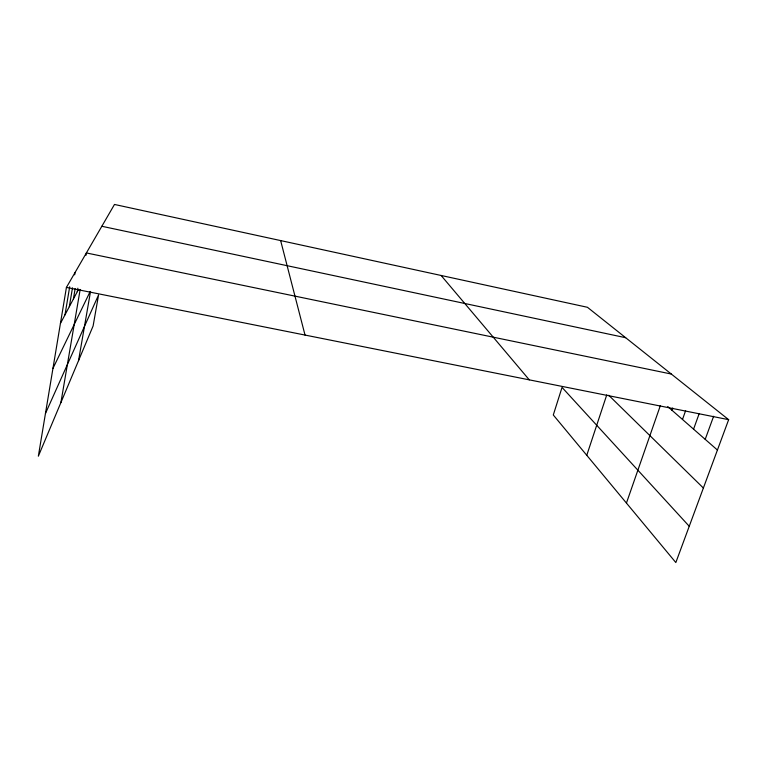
<?xml version="1.0" encoding="UTF-8"?>
<svg xmlns="http://www.w3.org/2000/svg" width="767" height="767" viewBox="0 0 767 767"><rect width="100%" height="100%" fill="white"/><g stroke="black" fill="none" stroke-linecap="round" stroke-linejoin="round"><path stroke-width="1.15" d="M689.236 526.267L562.038 387.402L553.295 414.985L675.832 562.547L728.65 419.674L587.445 307.289L114.484 204.453L66.422 287.404L38.35 456.192L93.104 325.994L98.569 294.931L45.445 413.528M64.994 314.844L69.692 286.753M69.318 306.704L72.491 287.817M74.667 274.835L75.07 272.477M73.411 298.996L75.156 288.632M77.285 291.681L77.879 288.191M60.9 402.57L80.171 289.456M85.981 255.296L86.383 252.947L671.326 374.047M78.541 360.624L90.525 291.518M586.765 455.291L606.774 394.842M626.438 503.066L660.329 405.676M671.921 410.211L672.707 407.977M682.496 419.463L685.612 410.709M693.569 429.165L699.216 413.509M705.199 439.347L713.636 416.241M52.952 368.409L90.218 291.422M60.42 323.453L78.339 289.705M66.422 287.404L728.65 419.674M101.838 226.275L625.68 337.72M667.712 406.529L717.423 450.037M608.72 395.254L703.377 488.023M441.121 275.478L529.288 379.857M280.636 240.579L305.026 335.064"/></g></svg>
